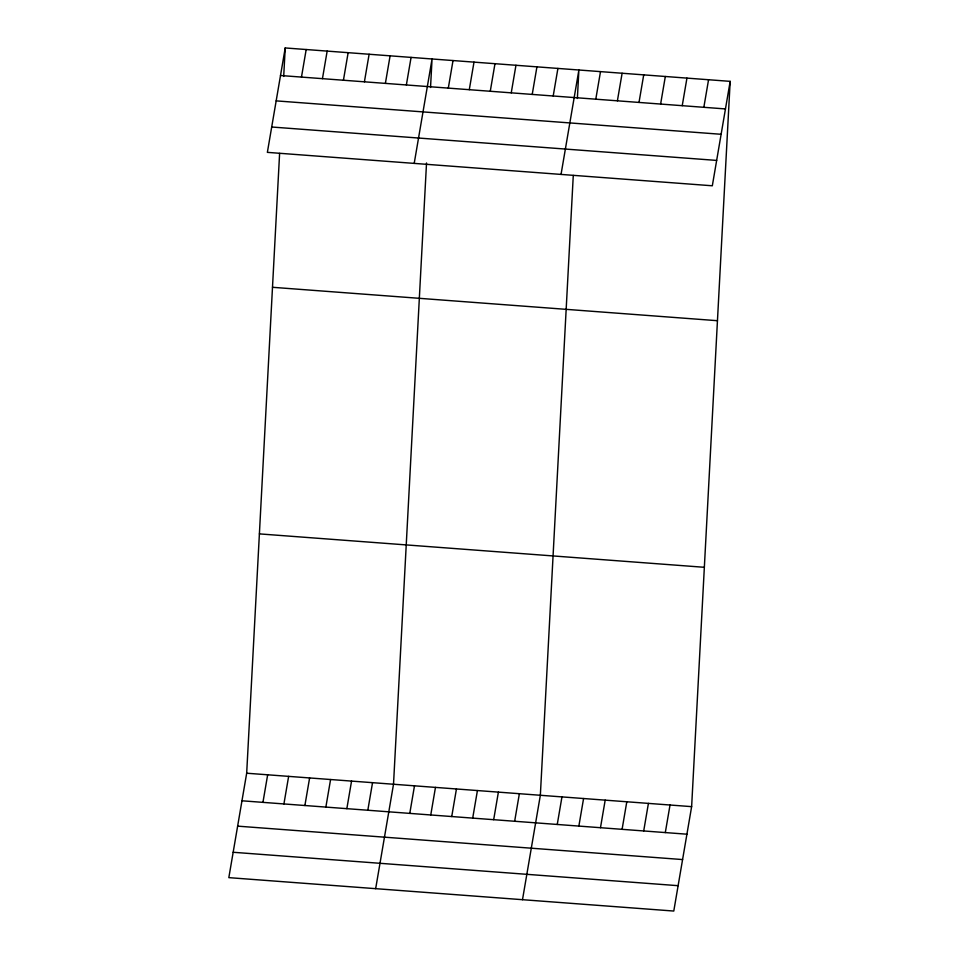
<?xml version="1.0" encoding="UTF-8"?>
<svg xmlns="http://www.w3.org/2000/svg" width="959" height="959" viewBox="0 0 959 959"><rect width="100%" height="100%" fill="white"/><g stroke="black" fill="none" stroke-linecap="round" stroke-linejoin="round"><path stroke-width="1.44" d="M730.171 81.359L712.321 185.782L267.369 152.361L285.219 47.95L730.171 81.359L691.631 806.639L673.781 911.05L228.829 877.641L246.679 773.218L279.608 153.368M283.696 76.444L285.219 47.95M426.527 162.97L393.514 784.246L375.664 888.669M430.531 87.473L432.053 58.979L414.204 163.39M573.278 175.425L540.349 795.275L522.499 899.686M577.366 98.489L578.888 70.007L561.039 174.418M301.474 77.092L306.185 49.52M322.452 78.662L327.163 51.103M343.43 80.244L348.141 52.673M364.408 81.815L369.119 54.255M385.386 83.385L390.097 55.826M262.946 802.359L267.657 774.8M406.364 84.967L411.075 57.396M283.924 803.93L288.635 776.37M304.89 805.512L309.613 777.941M448.309 88.12L453.02 60.549M325.868 807.082L330.579 779.523M469.287 89.69L473.998 62.131M346.846 808.665L351.557 781.094M490.265 91.261L494.976 63.702M367.824 810.235L372.536 782.676M511.243 92.843L515.954 65.272M532.221 94.414L536.932 66.854M409.781 813.388L414.492 785.817M553.199 95.996L557.91 68.425M430.759 814.958L435.47 787.399M451.737 816.541L456.448 788.969M472.703 818.111L477.426 790.552M595.791 99.185L600.502 71.625M493.681 819.681L498.392 792.122M617.392 100.815L622.115 73.244M514.659 821.264L519.37 793.692M639.006 102.433L643.717 74.874M660.619 104.051L665.33 76.492M557.251 824.464L561.962 796.893M682.233 105.682L686.944 78.123M578.864 826.083L583.575 798.523M703.846 107.3L708.557 79.741M600.478 827.701L605.189 800.142M622.091 829.331L626.802 801.76M643.705 830.95L648.416 803.39M665.306 832.58L670.029 805.009M280.496 75.509L725.46 108.93M276.168 100.875L721.12 134.284M271.697 127.008L716.661 160.417M272.5 287.292L717.452 320.702M259.398 533.887L704.35 567.296M246.679 773.218L691.631 806.639M241.968 800.789L686.92 834.198M237.628 826.143L682.592 859.564M233.169 852.275L678.121 885.684"/></g></svg>
